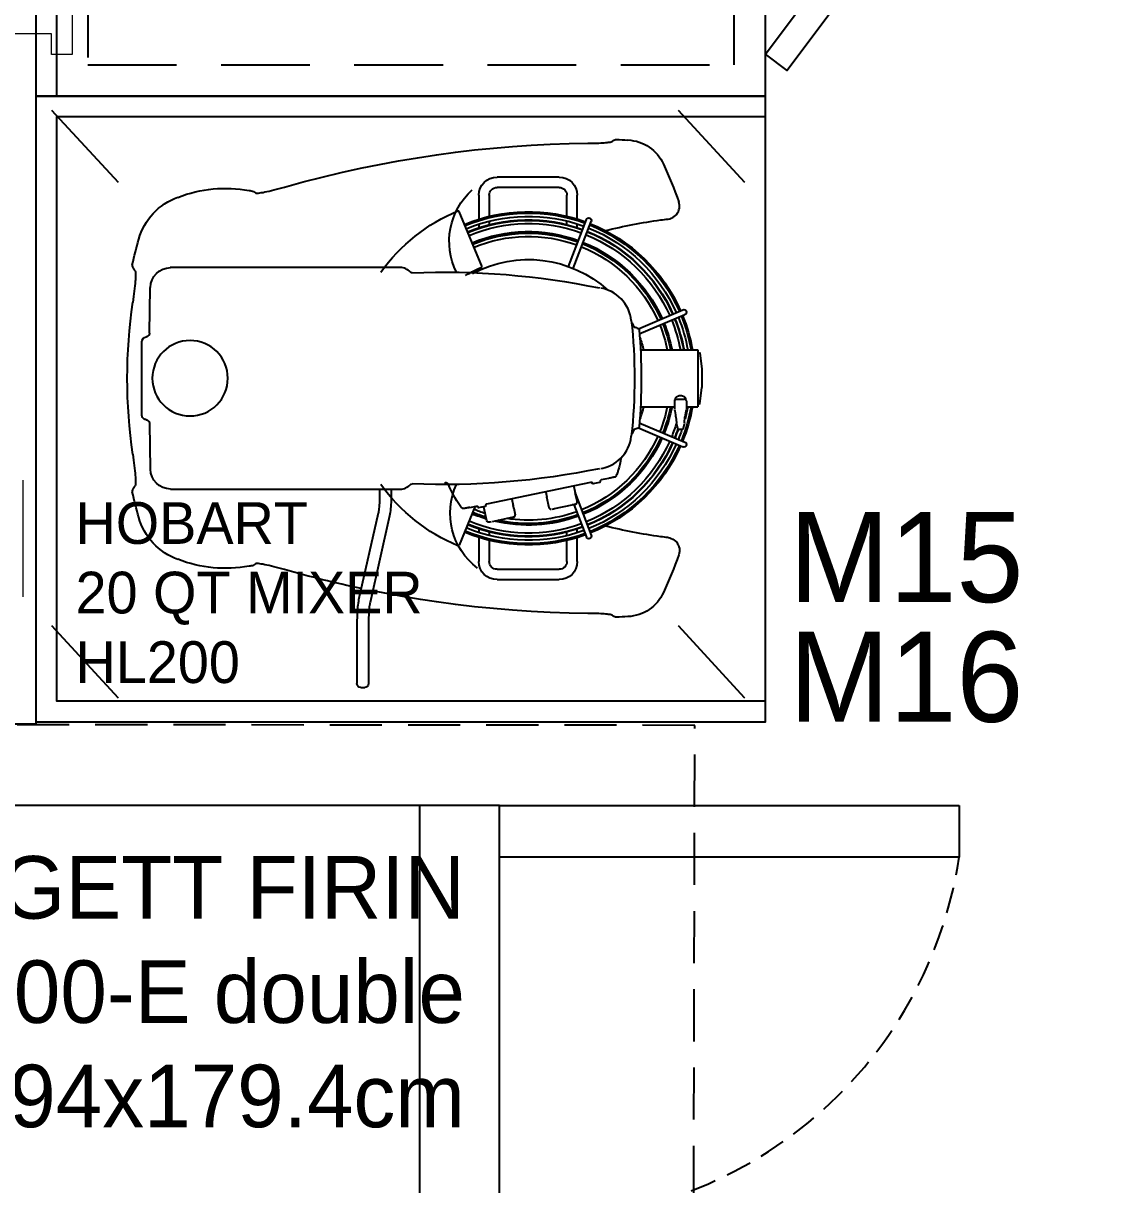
# Model space of a CAD drawing. Header units: millimetres. Extents: x 106699 to 122058, y 158555 to 162844.
# Drawn here: x 113264.4 to 113369.6, y 159923.8 to 160035.2 of the extents above; entities that cross this region are included whole.
import ezdxf
from ezdxf.enums import TextEntityAlignment as Align

# ---------------------------------------------------------------- set-up
doc = ezdxf.new("R2010")
doc.units = ezdxf.units.MM
doc.linetypes.add('300_Z4_FCD_F03$0$GESTRICHELT', pattern=[0.75, 0.5, -0.25])
doc.linetypes.add('DASHED', pattern=[12.77794, 8.518627, -4.259313])
for name, color, linetype, lineweight in [('300_Z4_STR_F03$0$AUDIT_D_220920114151-103', 251, 'Continuous', 5), ('no3_ahsap kesit on', 40, 'Continuous', 20), ('no3_alçıpan kesit', 210, 'Continuous', 20), ('no3_kutu profil gorunus', 8, 'Continuous', 0)]:
    doc.layers.add(name, color=color, linetype=linetype, lineweight=lineweight)
doc.layers.add('area', color=200, linetype='Continuous', plot=False)
doc.layers.add('S2000-002 Çizgi', color=7, linetype='Continuous')
doc.styles.get("Standard").update_dxf_attribs({"font": 'arial.ttf'})
doc.styles.add('TAKSİM', font='GOTHIC.TTF', dxfattribs={"height": 20})

# ---------------------------------------------------------------- blocks, each defined once
blk = doc.blocks.new('COLUMN')
at = {"layer": '300_Z4_STR_F03$0$AUDIT_D_220920114151-103', "true_color": 0x303030}
h = blk.add_hatch(color=250, dxfattribs=at)
h.dxf.hatch_style = 1
h.paths.add_polyline_path([(104767.62, 177818.4), (104852.62, 177818.4), (104852.62, 177903.41), (104767.62, 177903.41)])
h.paths.add_polyline_path([(104052.62, 177903.41), (104052.62, 177818.41), (103967.62, 177818.41), (103967.62, 177903.41)])
edge = h.paths.add_edge_path()
edge.add_line((104052.62, 177498.41), (104052.62, 177438.41))
h.paths.add_polyline_path([(103967.62, 177498.41), (104052.62, 177498.41), (104052.62, 177438.41), (103967.62, 177438.41)])
h.paths.add_polyline_path([(104852.62, 177438.41), (104767.62, 177438.41), (104767.62, 177498.41), (104852.62, 177498.41)])
h.paths.add_polyline_path([(104852.62, 177018.41), (104767.62, 177018.41), (104767.62, 177103.41), (104852.62, 177103.41)])
h.paths.add_polyline_path([(103967.62, 176233.41), (103967.62, 176318.41), (104052.62, 176318.41), (104052.62, 176233.41)])
h.paths.add_polyline_path([(103967.62, 177103.41), (104052.62, 177103.41), (104052.62, 177018.41), (103967.62, 177018.41)])
blk = doc.blocks.new('A$Cde2bec6b')
at = {"color": 4}
blk.add_line((138.51, 51.75), (235.71, 51.75), dxfattribs=at)
blk.add_lwpolyline([(138.51, 138.11), (138.51, 44.1), (235.71, 44.1), (235.71, 138.11)], close=True, dxfattribs=at)
at = {"layer": 'S2000-002 Çizgi', "color": 8, "linetype": '300_Z4_FCD_F03$0$GESTRICHELT', "ltscale": 10, "true_color": 0x7a7a7a}
blk.add_lwpolyline([(130.59, 25.58), (243.39, 25.37), (243.51, 158.58), (130.72, 158.79)], close=True, dxfattribs=at)
at = {"layer": 'S2000-002 Çizgi', "color": 8, "true_color": 0x7a7a7a}
for points in [[(235.71, 0), (230.74, 0), (230.74, 44.1)], [(235.71, 44.1), (235.71, 0)]]:
    blk.add_lwpolyline(points, dxfattribs=at)
at = {"layer": 'S2000-002 Çizgi', "color": 8, "linetype": '300_Z4_FCD_F03$0$GESTRICHELT', "ltscale": 5, "true_color": 0x7a7a7a}
blk.add_arc((236.93, 40.43), 40.9, 174.8467, 261.2997, dxfattribs=at)
at = {"color": 4, "insert": (230.86, 47.41), "char_height": 6, "width": 88.0667, "attachment_point": 3, "rotation": 270}
blk.add_mtext('{\\fManrope Light|b0|i0|c0|p2;BLODGETT\\fManrope Light|b0|i0|c162|p2; FIRIN\\fManrope Light|b0|i0|c0|p2;\\Pzephaire-200-E double\\P97.2x94x179.4cm}', dxfattribs=at)
blk = doc.blocks.new('hobart')
at = {"layer": 'S2000-002 Çizgi', "color": 8, "true_color": 0x7a7a7a}
for p, q in [((1043.17, 1208.8, 0.06), (1037.45, 1208.8, 0.06)), ((1037.45, 1207.63, 0.06), (1037.45, 1208.8, 0.06)), ((1037.72, 1208.84, 0.06), (1037.72, 1208.97, 0.06)), ((1037.75, 1209, 0.06), (1039.39, 1209.2, 0.06)), ((1041.23, 1209.2, 0.06), (1039.39, 1209.2, 0.06)), ((1042.87, 1209, 0.06), (1041.23, 1209.2, 0.06)), ((1042.9, 1208.84, 0.06), (1042.9, 1208.97, 0.06)), ((1043.17, 1203, 0.06), (1043.17, 1208.8, 0.06)), ((1035.83, 1202.88, 0.06), (1033.88, 1207.48, 0.06)), ((1035.82, 1207.45, 0.06), (1036.43, 1207.49, 0.06)), ((1038.03, 1207.63, 0.06), (1037.22, 1207.63, 0.06)), ((1044.79, 1202.88, 0.06), (1046.74, 1207.48, 0.06)), ((1035.3, 1202.81, 0.06), (1033.4, 1207.28, 0.06)), ((1035.13, 1207.15, 0.06), (1035.13, 1206.92, 0.06)), ((1035.28, 1207.34, 0.06), (1035.73, 1207.44, 0.06)), ((1035.73, 1206.63, 0.06), (1035.28, 1206.73, 0.06)), ((1036.43, 1206.58, 0.06), (1035.82, 1206.62, 0.06)), ((1038.03, 1206.44, 0.06), (1037.22, 1206.44, 0.06)), ((1037.45, 1203, 0.06), (1037.45, 1206.44, 0.06)), ((1038.21, 1207.44, 0.06), (1038.22, 1207.4, 0.06)), ((1038.21, 1207.44, 0.06), (1038.21, 1207.43, 0.06)), ((1038.21, 1206.63, 0.06), (1038.22, 1206.67, 0.06)), ((1038.22, 1207.4, 0.06), (1038.22, 1207.39, 0.06)), ((1038.22, 1206.68, 0.06), (1038.22, 1207.39, 0.06)), ((1038.22, 1206.68, 0.06), (1038.22, 1206.67, 0.06)), ((1045.32, 1202.81, 0.06), (1047.22, 1207.28, 0.06)), ((1031.33, 1200.83, 0.06), (1031.03, 1200.74, 0.06)), ((1031.63, 1200.91, 0.06), (1031.33, 1200.83, 0.06)), ((1031.94, 1200.97, 0.06), (1031.63, 1200.91, 0.06)), ((1032.21, 1201.02, 0.06), (1031.94, 1200.97, 0.06)), ((1030.22, 1199.84, 0.06), (1030.21, 1199.8, 0.06)), ((1030.23, 1199.88, 0.06), (1030.22, 1199.84, 0.06)), ((1030.24, 1199.92, 0.06), (1030.23, 1199.88, 0.06)), ((1030.26, 1200.01, 0.06), (1030.25, 1199.98, 0.06)), ((1030.27, 1200.07, 0.06), (1030.26, 1200.04, 0.06)), ((1030.26, 1200.04, 0.06), (1030.26, 1200.01, 0.06)), ((1030.28, 1200.1, 0.06), (1030.27, 1200.07, 0.06)), ((1030.29, 1200.14, 0.06), (1030.28, 1200.12, 0.06)), ((1030.28, 1200.12, 0.06), (1030.28, 1200.1, 0.06)), ((1030.3, 1200.22, 0.06), (1030.29, 1200.19, 0.06)), ((1030.29, 1200.19, 0.06), (1030.29, 1200.17, 0.06)), ((1030.29, 1200.17, 0.06), (1030.29, 1200.14, 0.06)), ((1030.31, 1200.24, 0.06), (1030.3, 1200.22, 0.06)), ((1030.32, 1200.29, 0.06), (1030.31, 1200.24, 0.06)), ((1030.33, 1200.35, 0.06), (1030.32, 1200.29, 0.06)), ((1030.33, 1200.37, 0.06), (1030.33, 1200.35, 0.06)), ((1030.33, 1200.37, 0.06), (1030.33, 1200.37, 0.06)), ((1029.67, 1198.14, 0.06), (1029.69, 1198.21, 0.06)), ((1029.67, 1198.14, 0.06), (1029.74, 1198.12, 0.06)), ((1029.69, 1198.22, 0.06), (1029.76, 1198.54, 0.06)), ((1029.76, 1198.56, 0.06), (1029.83, 1198.88, 0.06)), ((1029.76, 1198.54, 0.06), (1029.76, 1198.56, 0.06)), ((1029.83, 1198.89, 0.06), (1029.85, 1198.96, 0.06)), ((1029.83, 1198.88, 0.06), (1029.83, 1198.89, 0.06)), ((1029.85, 1198.96, 0.06), (1029.91, 1198.95, 0.06)), ((1027.58, 1196.27, 0.06), (1024.28, 1197.54, 0.06)), ((1028.73, 1196.39, 0.06), (1024.47, 1198.03, 0.06)), ((1027.64, 1187.49, 0.06), (1029.83, 1197.98, 0.06)), ((1051.41, 1196.21, 0.06), (1056.15, 1198.03, 0.06)), ((1051.59, 1195.72, 0.06), (1056.34, 1197.54, 0.06)), ((1021.82, 1196.62, 0.06), (1024.23, 1196.62, 0.06)), ((1024.77, 1196.62, 0.06), (1025.13, 1196.62, 0.06)), ((1027.17, 1194.31, 0.06), (1027.55, 1196.11, 0.06)), ((1028.5, 1196.45, 0.06), (1027.84, 1196.59, 0.06)), ((1029.4, 1196.26, 0.06), (1028.77, 1196.39, 0.06)), ((1055.49, 1196.62, 0.06), (1055.85, 1196.62, 0.06)), ((1056.39, 1196.62, 0.06), (1058.79, 1196.62, 0.06)), ((1019.99, 1188.51, 0.06), (1019.99, 1194.79, 0.06)), ((1021.04, 1188.51, 0.06), (1021.04, 1194.79, 0.06)), ((1021.82, 1195.57, 0.06), (1023.96, 1195.57, 0.06)), ((1024.45, 1195.57, 0.06), (1024.83, 1195.57, 0.06)), ((1055.79, 1195.57, 0.06), (1056.17, 1195.57, 0.06)), ((1056.66, 1195.57, 0.06), (1058.79, 1195.57, 0.06)), ((1059.58, 1194.79, 0.06), (1059.58, 1188.51, 0.06)), ((1060.62, 1194.79, 0.06), (1060.62, 1188.51, 0.06)), ((1027.12, 1194.07, 0.06), (1027.15, 1194.2, 0.06)), ((1027.15, 1194.2, 0.06), (1027.17, 1194.31, 0.06)), ((1027.25, 1193.77, 0.06), (1028.3, 1193.55, 0.06)), ((1028.81, 1193.44, 0.06), (1028.3, 1193.54, 0.06)), ((1027.19, 1190.2, 0.06), (1026.54, 1190.34, 0.06)), ((1028.1, 1190.01, 0.06), (1027.46, 1190.15, 0.06)), ((1025.87, 1188.06, 0.06), (1026.25, 1189.86, 0.06)), ((1024, 1187.73, 0.06), (1021.82, 1187.73, 0.06)), ((1024.83, 1187.73, 0.06), (1024.48, 1187.73, 0.06)), ((1025.81, 1187.82, 0.06), (1025.78, 1187.7, 0.06)), ((1025.81, 1187.82, 0.06), (1025.82, 1187.82, 0.06)), ((1025.82, 1187.82, 0.06), (1025.85, 1187.95, 0.06)), ((1056.14, 1187.73, 0.06), (1055.79, 1187.73, 0.06)), ((1058.79, 1187.73, 0.06), (1056.66, 1187.73, 0.06)), ((1024.26, 1186.68, 0.06), (1021.82, 1186.68, 0.06)), ((1025.13, 1186.68, 0.06), (1024.74, 1186.68, 0.06)), ((1025.93, 1187.47, 0.06), (1027.3, 1187.19, 0.06)), ((1027.26, 1186.59, 0.06), (1027.28, 1186.65, 0.06)), ((1027.26, 1186.59, 0.06), (1027.33, 1186.57, 0.06)), ((1027.28, 1186.66, 0.06), (1027.34, 1186.98, 0.06)), ((1027.28, 1185.76, 0.06), (1027.42, 1186.42, 0.06)), ((1027.34, 1186.98, 0.06), (1027.35, 1187.01, 0.06)), ((1027.35, 1187.01, 0.06), (1027.42, 1187.33, 0.06)), ((1027.42, 1187.34, 0.06), (1027.43, 1187.41, 0.06)), ((1027.43, 1187.41, 0.06), (1027.5, 1187.39, 0.06)), ((1051.55, 1187.01, 0.06), (1057.16, 1184.69, 0.06)), ((1055.88, 1186.68, 0.06), (1055.49, 1186.68, 0.06)), ((1058.79, 1186.68, 0.06), (1056.36, 1186.68, 0.06)), ((1027.4, 1186.32, 0.06), (1023.46, 1184.69, 0.06)), ((1027.17, 1185.2, 0.06), (1027.16, 1185.19, 0.06)), ((1027.18, 1185.28, 0.06), (1027.17, 1185.22, 0.06)), ((1027.17, 1185.22, 0.06), (1027.17, 1185.2, 0.06)), ((1027.19, 1185.3, 0.06), (1027.18, 1185.28, 0.06)), ((1027.2, 1185.34, 0.06), (1027.19, 1185.33, 0.06)), ((1027.19, 1185.33, 0.06), (1027.19, 1185.31, 0.06)), ((1027.19, 1185.31, 0.06), (1027.19, 1185.3, 0.06)), ((1027.2, 1185.38, 0.06), (1027.2, 1185.37, 0.06)), ((1027.2, 1185.37, 0.06), (1027.2, 1185.35, 0.06)), ((1027.2, 1185.35, 0.06), (1027.2, 1185.34, 0.06)), ((1027.21, 1185.42, 0.06), (1027.21, 1185.4, 0.06)), ((1027.22, 1185.47, 0.06), (1027.22, 1185.45, 0.06)), ((1027.16, 1185.19, 0.06), (1027.16, 1185.18, 0.06)), ((1027.16, 1185.18, 0.06), (1027.16, 1185.18, 0.06)), ((1027.16, 1185.18, 0.06), (1027.16, 1185.18, 0.06)), ((1029.73, 1183.47, 0.06), (1029.73, 1183.46, 0.06)), ((1029.14, 1155.54, 0.06), (1029.14, 1178.77, 0.06)), ((1051.48, 1178.77, 0.06), (1051.48, 1155.51, 0.06)), ((1026.43, 1177.66, 0.06), (1017.69, 1175.69, 0.06)), ((1026.69, 1176.52, 0.06), (1017.95, 1174.54, 0.06)), ((1009.11, 1174.76, 0.06), (1009.11, 1175.15, 0.06)), ((1015.39, 1175.54, 0.06), (1009.5, 1175.54, 0.06)), ((1015.39, 1174.37, 0.06), (1009.5, 1174.37, 0.06)), ((1035.74, 1153.44, 0.06), (1031.13, 1153.5, 0.06)), ((1044.88, 1153.44, 0.06), (1049.48, 1153.5, 0.06))]:
    blk.add_line(p, q, dxfattribs=at)
at = {"layer": 'S2000-002 Çizgi', "color": 8, "true_color": 0x7a7a7a, "elevation": 0.06}
for points in [[(1037.18, 1207.63), (1037.03, 1207.59), (1036.84, 1207.54), (1036.64, 1207.51), (1036.43, 1207.49)], [(1038.05, 1207.63), (1038.04, 1207.63), (1038.03, 1207.63)], [(1038.05, 1207.63), (1038.06, 1207.62), (1038.07, 1207.62), (1038.08, 1207.62), (1038.09, 1207.61), (1038.11, 1207.61), (1038.12, 1207.6), (1038.13, 1207.59), (1038.14, 1207.59), (1038.15, 1207.58), (1038.16, 1207.57), (1038.17, 1207.56), (1038.17, 1207.55), (1038.18, 1207.54), (1038.19, 1207.53), (1038.19, 1207.52), (1038.2, 1207.5), (1038.2, 1207.49), (1038.21, 1207.48), (1038.21, 1207.47), (1038.21, 1207.45), (1038.21, 1207.45), (1038.21, 1207.44)], [(1038.51, 1207.34), (1038.5, 1207.35), (1038.49, 1207.36), (1038.48, 1207.39), (1038.46, 1207.41), (1038.45, 1207.43), (1038.43, 1207.45), (1038.41, 1207.47), (1038.39, 1207.48), (1038.37, 1207.5), (1038.35, 1207.51), (1038.33, 1207.52), (1038.31, 1207.53), (1038.28, 1207.54), (1038.26, 1207.54), (1038.24, 1207.55), (1038.22, 1207.55)], [(1024.24, 1205.79), (1024.2, 1205.95), (1024.15, 1206.11), (1024.08, 1206.26), (1023.99, 1206.41), (1023.88, 1206.53), (1023.76, 1206.65), (1023.62, 1206.75), (1023.47, 1206.82), (1023.32, 1206.88), (1023.15, 1206.92), (1022.99, 1206.94), (1022.82, 1206.93), (1022.65, 1206.91), (1022.49, 1206.86)], [(1035.73, 1206.63), (1035.74, 1206.63), (1035.75, 1206.63), (1035.76, 1206.62)], [(1035.82, 1207.45), (1035.81, 1207.45), (1035.8, 1207.45), (1035.79, 1207.45), (1035.77, 1207.45), (1035.76, 1207.45)], [(1036.43, 1206.58), (1036.64, 1206.56), (1036.84, 1206.53), (1037.03, 1206.49), (1037.18, 1206.44)], [(1038.05, 1206.45), (1038.04, 1206.44), (1038.03, 1206.44)], [(1038.05, 1206.45), (1038.06, 1206.45), (1038.07, 1206.45), (1038.08, 1206.45), (1038.09, 1206.46), (1038.11, 1206.47), (1038.12, 1206.47), (1038.13, 1206.48), (1038.14, 1206.49), (1038.15, 1206.49), (1038.16, 1206.5), (1038.17, 1206.51), (1038.17, 1206.52), (1038.18, 1206.53), (1038.19, 1206.54), (1038.19, 1206.56), (1038.2, 1206.57), (1038.2, 1206.58), (1038.21, 1206.59), (1038.21, 1206.6), (1038.21, 1206.62), (1038.21, 1206.62), (1038.21, 1206.63)], [(1038.22, 1206.53), (1038.24, 1206.53), (1038.26, 1206.53), (1038.28, 1206.53), (1038.31, 1206.54), (1038.33, 1206.55), (1038.35, 1206.56), (1038.37, 1206.57), (1038.39, 1206.59), (1038.41, 1206.6), (1038.43, 1206.62), (1038.45, 1206.64), (1038.46, 1206.66), (1038.48, 1206.69), (1038.49, 1206.71), (1038.5, 1206.72), (1038.51, 1206.73)], [(1038.51, 1206.73), (1038.51, 1206.75), (1038.52, 1206.76), (1038.53, 1206.79), (1038.54, 1206.82), (1038.55, 1206.85), (1038.56, 1206.88), (1038.57, 1206.91), (1038.57, 1206.94), (1038.57, 1206.97), (1038.58, 1207), (1038.58, 1207.04), (1038.58, 1207.07), (1038.57, 1207.1), (1038.57, 1207.13), (1038.57, 1207.16), (1038.56, 1207.19), (1038.55, 1207.22), (1038.54, 1207.25), (1038.53, 1207.28), (1038.52, 1207.31), (1038.51, 1207.33), (1038.51, 1207.34)], [(1056.38, 1205.79), (1056.42, 1205.95), (1056.47, 1206.11), (1056.54, 1206.26), (1056.63, 1206.41), (1056.74, 1206.53), (1056.86, 1206.65), (1057, 1206.75), (1057.15, 1206.82), (1057.3, 1206.88), (1057.47, 1206.92), (1057.63, 1206.94), (1057.8, 1206.93), (1057.97, 1206.91), (1058.13, 1206.86)], [(1031.21, 1198.98), (1031.25, 1199.21), (1031.31, 1199.43), (1031.41, 1199.73), (1031.54, 1200.02), (1031.69, 1200.29), (1031.86, 1200.55), (1032.05, 1200.79), (1032.25, 1201.01), (1032.48, 1201.22), (1032.72, 1201.4), (1032.98, 1201.57), (1033.26, 1201.72), (1033.55, 1201.84), (1033.84, 1201.94), (1034.15, 1202.02), (1034.47, 1202.07)], [(1046.15, 1202.07), (1046.45, 1202.02), (1046.73, 1201.96), (1047.03, 1201.86), (1047.32, 1201.74), (1047.6, 1201.6), (1047.86, 1201.43), (1048.1, 1201.25), (1048.33, 1201.04), (1048.54, 1200.82), (1048.73, 1200.58), (1048.91, 1200.33), (1049.06, 1200.06), (1049.19, 1199.77), (1049.3, 1199.47), (1049.36, 1199.23), (1049.41, 1198.98)], [(1016.2, 1200.53), (1016.22, 1200.46), (1016.25, 1200.39), (1016.28, 1200.32), (1016.32, 1200.24), (1016.36, 1200.17), (1016.41, 1200.1)], [(1030.49, 1200.56), (1030.48, 1200.55), (1030.47, 1200.55), (1030.46, 1200.55), (1030.46, 1200.54), (1030.45, 1200.54), (1030.44, 1200.53), (1030.44, 1200.53), (1030.43, 1200.52), (1030.42, 1200.52), (1030.42, 1200.51), (1030.41, 1200.51), (1030.41, 1200.5), (1030.4, 1200.5), (1030.4, 1200.49), (1030.39, 1200.49), (1030.39, 1200.48), (1030.38, 1200.48), (1030.38, 1200.47), (1030.37, 1200.47), (1030.37, 1200.46), (1030.37, 1200.45), (1030.36, 1200.45), (1030.36, 1200.44), (1030.36, 1200.44), (1030.35, 1200.43), (1030.35, 1200.43), (1030.35, 1200.42), (1030.35, 1200.42), (1030.35, 1200.41), (1030.34, 1200.41), (1030.34, 1200.4), (1030.34, 1200.4), (1030.34, 1200.39), (1030.34, 1200.39), (1030.34, 1200.39), (1030.34, 1200.38), (1030.34, 1200.38), (1030.34, 1200.38), (1030.34, 1200.38), (1030.34, 1200.38)], [(1064.2, 1200.1), (1064.26, 1200.17), (1064.3, 1200.24), (1064.34, 1200.32), (1064.37, 1200.39), (1064.4, 1200.46), (1064.42, 1200.53)], [(1016.41, 1200.1), (1016.43, 1200.06), (1016.45, 1200.02), (1016.46, 1199.94), (1016.48, 1199.86), (1016.49, 1199.75), (1016.5, 1199.63), (1016.52, 1199.49), (1016.53, 1199.34), (1016.54, 1199.17), (1016.55, 1198.99), (1016.56, 1198.79), (1016.57, 1198.59), (1016.57, 1198.37), (1016.58, 1198.15), (1016.58, 1197.91), (1016.58, 1197.68)], [(1030.21, 1199.8), (1030.21, 1199.77), (1030.06, 1199.04)], [(1030.25, 1199.98), (1030.25, 1199.96), (1030.24, 1199.92)], [(1064.03, 1197.68), (1064.04, 1197.91), (1064.04, 1198.15), (1064.05, 1198.37), (1064.05, 1198.59), (1064.06, 1198.79), (1064.07, 1198.99), (1064.08, 1199.17), (1064.09, 1199.34), (1064.1, 1199.49), (1064.11, 1199.63), (1064.13, 1199.75), (1064.14, 1199.86), (1064.16, 1199.94), (1064.17, 1200.02), (1064.18, 1200.06), (1064.2, 1200.1)], [(1029.83, 1197.98), (1029.83, 1197.98), (1029.83, 1197.98), (1029.83, 1197.98), (1029.83, 1197.98), (1029.83, 1197.98), (1029.83, 1197.98), (1029.83, 1197.98), (1029.83, 1197.98), (1029.83, 1197.98), (1029.83, 1197.98), (1029.83, 1197.98), (1029.83, 1197.99), (1029.83, 1197.99), (1029.83, 1197.99), (1029.83, 1197.99), (1029.83, 1197.99), (1029.83, 1197.99), (1029.84, 1197.99), (1029.84, 1197.99), (1029.84, 1197.99), (1029.84, 1197.99), (1029.84, 1197.99), (1029.84, 1198), (1029.84, 1198), (1029.84, 1198), (1029.84, 1198), (1029.84, 1198), (1029.84, 1198.01), (1029.84, 1198.01), (1029.84, 1198.01), (1029.84, 1198.01), (1029.83, 1198.02), (1029.83, 1198.02), (1029.83, 1198.02), (1029.83, 1198.02), (1029.83, 1198.03), (1029.83, 1198.03), (1029.83, 1198.04), (1029.83, 1198.04), (1029.83, 1198.04), (1029.83, 1198.05), (1029.82, 1198.05), (1029.82, 1198.06), (1029.82, 1198.06), (1029.82, 1198.07), (1029.81, 1198.07), (1029.81, 1198.08), (1029.81, 1198.08), (1029.8, 1198.09), (1029.8, 1198.09), (1029.8, 1198.09), (1029.79, 1198.1), (1029.79, 1198.1), (1029.78, 1198.11), (1029.78, 1198.11), (1029.77, 1198.11), (1029.76, 1198.11), (1029.76, 1198.12), (1029.75, 1198.12), (1029.75, 1198.12), (1029.74, 1198.12), (1029.74, 1198.12)], [(1029.91, 1198.95), (1029.92, 1198.95), (1029.92, 1198.95), (1029.93, 1198.95), (1029.93, 1198.95), (1029.94, 1198.95), (1029.95, 1198.95), (1029.95, 1198.95), (1029.96, 1198.95), (1029.97, 1198.95), (1029.98, 1198.95), (1029.98, 1198.96), (1029.99, 1198.96), (1030, 1198.96), (1030, 1198.97), (1030.01, 1198.97), (1030.01, 1198.97), (1030.02, 1198.98), (1030.02, 1198.98), (1030.03, 1198.99), (1030.03, 1198.99), (1030.03, 1198.99), (1030.03, 1199), (1030.04, 1199), (1030.04, 1199), (1030.04, 1199.01), (1030.04, 1199.01), (1030.04, 1199.01), (1030.05, 1199.02), (1030.05, 1199.02), (1030.05, 1199.02), (1030.05, 1199.02), (1030.05, 1199.03), (1030.05, 1199.03), (1030.05, 1199.03), (1030.05, 1199.03), (1030.05, 1199.03), (1030.05, 1199.03), (1030.05, 1199.04), (1030.05, 1199.04), (1030.05, 1199.04)], [(1016.58, 1197.68), (1016.62, 1195.78), (1016.68, 1193.88), (1016.78, 1191.97), (1016.91, 1190.08), (1017.07, 1188.15), (1017.26, 1186.23), (1017.49, 1184.32), (1017.75, 1182.41), (1017.99, 1180.79), (1018.26, 1179.17), (1018.55, 1177.56), (1018.86, 1175.95)], [(1059.61, 1167.04), (1060.13, 1168.95), (1060.62, 1170.86), (1061.08, 1172.78), (1061.51, 1174.72), (1061.89, 1176.63), (1062.25, 1178.55), (1062.58, 1180.47), (1062.87, 1182.41), (1063.13, 1184.32), (1063.36, 1186.23), (1063.55, 1188.15), (1063.71, 1190.08), (1063.84, 1191.97), (1063.94, 1193.88), (1064, 1195.78), (1064.03, 1197.68)], [(1027.55, 1196.11), (1027.56, 1196.14), (1027.56, 1196.17), (1027.57, 1196.2), (1027.57, 1196.22), (1027.58, 1196.24), (1027.58, 1196.26), (1027.59, 1196.28), (1027.59, 1196.3), (1027.59, 1196.31), (1027.6, 1196.33), (1027.6, 1196.34), (1027.6, 1196.35), (1027.6, 1196.36), (1027.6, 1196.37), (1027.61, 1196.38), (1027.61, 1196.38), (1027.61, 1196.39), (1027.61, 1196.4), (1027.61, 1196.4), (1027.61, 1196.41), (1027.61, 1196.41), (1027.61, 1196.41), (1027.62, 1196.42), (1027.62, 1196.42), (1027.62, 1196.42), (1027.62, 1196.43), (1027.62, 1196.43), (1027.62, 1196.43), (1027.62, 1196.43), (1027.62, 1196.44), (1027.62, 1196.44), (1027.62, 1196.44), (1027.62, 1196.44), (1027.62, 1196.44), (1027.62, 1196.44), (1027.62, 1196.44), (1027.62, 1196.44), (1027.62, 1196.44), (1027.62, 1196.45), (1027.62, 1196.45), (1027.62, 1196.45), (1027.62, 1196.45), (1027.62, 1196.45), (1027.62, 1196.45), (1027.62, 1196.46), (1027.63, 1196.46), (1027.63, 1196.46), (1027.63, 1196.47), (1027.63, 1196.47), (1027.63, 1196.47), (1027.63, 1196.47), (1027.63, 1196.48), (1027.63, 1196.48), (1027.64, 1196.49), (1027.64, 1196.49), (1027.64, 1196.5), (1027.64, 1196.5), (1027.65, 1196.51), (1027.65, 1196.51), (1027.65, 1196.52), (1027.66, 1196.52), (1027.66, 1196.52), (1027.66, 1196.53), (1027.67, 1196.53), (1027.67, 1196.54), (1027.68, 1196.54), (1027.68, 1196.55), (1027.69, 1196.55), (1027.7, 1196.56), (1027.71, 1196.57), (1027.72, 1196.57), (1027.73, 1196.58), (1027.74, 1196.58), (1027.75, 1196.58), (1027.77, 1196.59), (1027.78, 1196.59), (1027.79, 1196.59), (1027.81, 1196.59), (1027.83, 1196.59), (1027.84, 1196.59)], [(1028.63, 1196.41), (1028.61, 1196.41), (1028.6, 1196.41), (1028.59, 1196.42), (1028.57, 1196.42), (1028.56, 1196.42), (1028.55, 1196.43), (1028.54, 1196.43), (1028.53, 1196.44), (1028.52, 1196.44), (1028.52, 1196.44), (1028.51, 1196.44), (1028.51, 1196.45), (1028.5, 1196.45), (1028.5, 1196.45)], [(1028.73, 1196.39), (1028.74, 1196.39), (1028.75, 1196.39), (1028.75, 1196.39), (1028.76, 1196.39), (1028.76, 1196.39), (1028.76, 1196.39), (1028.76, 1196.39), (1028.76, 1196.39), (1028.76, 1196.39), (1028.76, 1196.39), (1028.75, 1196.39), (1028.75, 1196.39), (1028.74, 1196.39), (1028.73, 1196.39), (1028.72, 1196.39), (1028.71, 1196.39), (1028.7, 1196.4), (1028.68, 1196.4), (1028.67, 1196.4), (1028.66, 1196.4), (1028.64, 1196.4), (1028.63, 1196.41)], [(1027.25, 1193.77), (1027.24, 1193.77), (1027.22, 1193.78), (1027.2, 1193.79), (1027.19, 1193.8), (1027.17, 1193.81), (1027.16, 1193.82), (1027.15, 1193.83), (1027.14, 1193.85), (1027.13, 1193.87), (1027.12, 1193.88), (1027.11, 1193.9), (1027.11, 1193.92), (1027.11, 1193.94), (1027.11, 1193.96), (1027.11, 1193.97), (1027.11, 1193.99)], [(1026.25, 1189.86), (1026.25, 1189.89), (1026.26, 1189.92), (1026.26, 1189.95), (1026.27, 1189.97), (1026.27, 1189.99), (1026.28, 1190.01), (1026.28, 1190.03), (1026.29, 1190.05), (1026.29, 1190.06), (1026.29, 1190.08), (1026.29, 1190.09), (1026.3, 1190.1), (1026.3, 1190.11), (1026.3, 1190.12), (1026.3, 1190.13), (1026.3, 1190.13), (1026.3, 1190.14), (1026.31, 1190.15), (1026.31, 1190.15), (1026.31, 1190.16), (1026.31, 1190.16), (1026.31, 1190.17), (1026.31, 1190.17), (1026.31, 1190.17), (1026.31, 1190.17), (1026.31, 1190.18), (1026.31, 1190.18), (1026.31, 1190.18), (1026.31, 1190.18), (1026.31, 1190.19), (1026.31, 1190.19), (1026.32, 1190.19), (1026.32, 1190.19), (1026.32, 1190.19), (1026.32, 1190.19), (1026.32, 1190.19), (1026.32, 1190.19), (1026.32, 1190.2), (1026.32, 1190.2), (1026.32, 1190.2), (1026.32, 1190.2), (1026.32, 1190.2), (1026.32, 1190.2), (1026.32, 1190.21), (1026.32, 1190.21), (1026.32, 1190.21), (1026.32, 1190.21), (1026.32, 1190.22), (1026.32, 1190.22), (1026.32, 1190.22), (1026.33, 1190.22), (1026.33, 1190.23), (1026.33, 1190.23), (1026.33, 1190.24), (1026.33, 1190.24), (1026.34, 1190.25), (1026.34, 1190.25), (1026.34, 1190.26), (1026.35, 1190.26), (1026.35, 1190.27), (1026.35, 1190.27), (1026.36, 1190.27), (1026.36, 1190.28), (1026.36, 1190.28), (1026.37, 1190.29), (1026.37, 1190.29), (1026.38, 1190.3), (1026.39, 1190.31), (1026.4, 1190.31), (1026.41, 1190.32), (1026.42, 1190.32), (1026.43, 1190.33), (1026.44, 1190.33), (1026.45, 1190.33), (1026.46, 1190.34), (1026.47, 1190.34), (1026.49, 1190.34), (1026.5, 1190.34), (1026.52, 1190.34), (1026.54, 1190.34)], [(1027.32, 1190.16), (1027.31, 1190.16), (1027.3, 1190.16), (1027.28, 1190.17), (1027.27, 1190.17), (1027.26, 1190.17), (1027.25, 1190.18), (1027.24, 1190.18), (1027.23, 1190.19), (1027.22, 1190.19), (1027.21, 1190.19), (1027.21, 1190.2), (1027.2, 1190.2), (1027.2, 1190.2), (1027.2, 1190.2)], [(1027.42, 1190.14), (1027.43, 1190.14), (1027.44, 1190.14), (1027.45, 1190.15), (1027.45, 1190.15), (1027.46, 1190.15), (1027.46, 1190.15), (1027.46, 1190.15), (1027.46, 1190.15), (1027.46, 1190.15), (1027.45, 1190.15), (1027.45, 1190.15), (1027.44, 1190.14), (1027.43, 1190.14), (1027.42, 1190.14), (1027.41, 1190.15), (1027.4, 1190.15), (1027.39, 1190.15), (1027.38, 1190.15), (1027.36, 1190.15), (1027.35, 1190.15), (1027.34, 1190.15), (1027.32, 1190.16)], [(1027.42, 1186.43), (1027.42, 1186.43), (1027.42, 1186.43), (1027.42, 1186.43), (1027.42, 1186.43), (1027.42, 1186.43), (1027.42, 1186.43), (1027.42, 1186.43), (1027.42, 1186.43), (1027.42, 1186.43), (1027.42, 1186.43), (1027.42, 1186.43), (1027.42, 1186.43), (1027.42, 1186.43), (1027.42, 1186.43), (1027.42, 1186.43), (1027.42, 1186.43), (1027.42, 1186.43), (1027.42, 1186.44), (1027.42, 1186.44), (1027.42, 1186.44), (1027.42, 1186.44), (1027.42, 1186.44), (1027.42, 1186.44), (1027.42, 1186.44), (1027.42, 1186.45), (1027.42, 1186.45), (1027.42, 1186.45), (1027.42, 1186.45), (1027.42, 1186.45), (1027.42, 1186.46), (1027.42, 1186.46), (1027.42, 1186.46), (1027.42, 1186.46), (1027.42, 1186.47), (1027.42, 1186.47), (1027.42, 1186.47), (1027.42, 1186.48), (1027.42, 1186.48), (1027.42, 1186.49), (1027.42, 1186.49), (1027.41, 1186.49), (1027.41, 1186.5), (1027.41, 1186.5), (1027.41, 1186.51), (1027.41, 1186.51), (1027.4, 1186.52), (1027.4, 1186.52), (1027.4, 1186.53), (1027.39, 1186.53), (1027.39, 1186.54), (1027.38, 1186.54), (1027.38, 1186.54), (1027.37, 1186.55), (1027.37, 1186.55), (1027.36, 1186.55), (1027.36, 1186.56), (1027.35, 1186.56), (1027.35, 1186.56), (1027.34, 1186.57), (1027.33, 1186.57), (1027.33, 1186.57), (1027.33, 1186.57)], [(1027.5, 1187.39), (1027.5, 1187.39), (1027.51, 1187.39), (1027.51, 1187.39), (1027.52, 1187.39), (1027.53, 1187.39), (1027.54, 1187.39), (1027.54, 1187.39), (1027.55, 1187.4), (1027.56, 1187.4), (1027.56, 1187.4), (1027.57, 1187.4), (1027.58, 1187.41), (1027.58, 1187.41), (1027.59, 1187.41), (1027.6, 1187.42), (1027.6, 1187.42), (1027.61, 1187.42), (1027.61, 1187.43), (1027.61, 1187.43), (1027.62, 1187.44), (1027.62, 1187.44), (1027.62, 1187.44), (1027.63, 1187.45), (1027.63, 1187.45), (1027.63, 1187.45), (1027.63, 1187.46), (1027.63, 1187.46), (1027.63, 1187.46), (1027.64, 1187.46), (1027.64, 1187.47), (1027.64, 1187.47), (1027.64, 1187.47), (1027.64, 1187.47), (1027.64, 1187.48), (1027.64, 1187.48), (1027.64, 1187.48), (1027.64, 1187.48), (1027.64, 1187.48), (1027.64, 1187.48), (1027.64, 1187.48)], [(1027.21, 1185.4), (1027.21, 1185.4), (1027.2, 1185.38)], [(1027.22, 1185.45), (1027.22, 1185.44), (1027.21, 1185.42)], [(1027.23, 1185.49), (1027.23, 1185.48), (1027.22, 1185.47)], [(1027.24, 1185.56), (1027.24, 1185.55), (1027.23, 1185.53)], [(1027.23, 1185.53), (1027.23, 1185.51), (1027.23, 1185.49)], [(1027.25, 1185.59), (1027.25, 1185.58), (1027.24, 1185.56)], [(1027.26, 1185.63), (1027.25, 1185.62), (1027.25, 1185.59)], [(1027.27, 1185.71), (1027.27, 1185.69), (1027.26, 1185.67)], [(1027.26, 1185.67), (1027.26, 1185.65), (1027.26, 1185.63)], [(1027.28, 1185.76), (1027.28, 1185.75), (1027.28, 1185.73), (1027.27, 1185.71)], [(1027.16, 1185.18), (1027.16, 1185.18), (1027.16, 1185.18), (1027.16, 1185.17), (1027.16, 1185.17), (1027.16, 1185.17), (1027.16, 1185.16), (1027.16, 1185.16), (1027.16, 1185.15), (1027.16, 1185.15), (1027.16, 1185.14), (1027.16, 1185.14), (1027.16, 1185.13), (1027.16, 1185.13), (1027.16, 1185.12), (1027.16, 1185.11), (1027.16, 1185.11), (1027.16, 1185.1), (1027.16, 1185.09), (1027.16, 1185.08), (1027.17, 1185.08), (1027.17, 1185.07), (1027.17, 1185.06), (1027.17, 1185.05), (1027.18, 1185.04), (1027.18, 1185.04), (1027.18, 1185.03), (1027.19, 1185.02), (1027.19, 1185.01), (1027.2, 1185), (1027.2, 1185), (1027.21, 1184.99), (1027.21, 1184.98), (1027.22, 1184.97), (1027.23, 1184.96), (1027.23, 1184.96), (1027.24, 1184.95), (1027.25, 1184.94), (1027.26, 1184.93)], [(1027.26, 1184.93), (1027.35, 1184.87), (1027.65, 1184.65), (1027.96, 1184.45), (1028.27, 1184.26), (1028.59, 1184.08), (1028.92, 1183.91), (1029.25, 1183.75), (1029.59, 1183.61)], [(1029.59, 1183.61), (1029.6, 1183.61), (1029.62, 1183.6), (1029.63, 1183.59), (1029.64, 1183.58), (1029.66, 1183.57), (1029.67, 1183.56), (1029.68, 1183.55), (1029.69, 1183.54), (1029.7, 1183.53), (1029.71, 1183.52), (1029.71, 1183.5), (1029.72, 1183.49), (1029.73, 1183.48), (1029.73, 1183.47)], [(1029.74, 1183.44), (1029.74, 1183.43), (1029.75, 1183.42), (1029.75, 1183.41), (1029.75, 1183.4), (1029.75, 1183.4), (1029.75, 1183.39), (1029.75, 1183.39), (1029.75, 1183.38)], [(1029.75, 1183.38), (1029.75, 1183.38), (1029.75, 1183.37), (1029.75, 1183.37), (1029.75, 1183.36), (1029.75, 1183.35), (1029.76, 1183.35), (1029.76, 1183.34), (1029.76, 1183.33), (1029.76, 1183.32), (1029.77, 1183.31), (1029.77, 1183.3), (1029.77, 1183.29), (1029.78, 1183.29), (1029.78, 1183.28), (1029.79, 1183.27), (1029.79, 1183.26), (1029.8, 1183.26)], [(1029.14, 1178.77), (1029.14, 1178.91), (1029.16, 1179.04), (1029.2, 1179.17), (1029.25, 1179.3), (1029.31, 1179.42), (1029.38, 1179.54), (1029.47, 1179.64), (1029.57, 1179.74)], [(1051.05, 1179.73), (1051.15, 1179.64), (1051.23, 1179.53), (1051.31, 1179.42), (1051.37, 1179.3), (1051.42, 1179.17), (1051.45, 1179.04), (1051.48, 1178.91), (1051.48, 1178.77)], [(1028.99, 1177.84), (1028.75, 1177.84), (1028.5, 1177.83), (1028.26, 1177.83), (1028.02, 1177.82), (1027.79, 1177.81), (1027.56, 1177.8), (1027.36, 1177.78), (1027.15, 1177.77), (1026.96, 1177.75), (1026.77, 1177.72), (1026.6, 1177.7), (1026.43, 1177.66)], [(1028.99, 1176.66), (1028.73, 1176.66), (1028.47, 1176.66), (1028.22, 1176.65), (1027.97, 1176.64), (1027.75, 1176.63), (1027.52, 1176.62), (1027.33, 1176.6), (1027.15, 1176.58), (1027, 1176.57), (1026.86, 1176.55), (1026.78, 1176.53), (1026.69, 1176.52)], [(1017.69, 1175.69), (1017.61, 1175.67), (1017.52, 1175.66), (1017.38, 1175.64), (1017.24, 1175.62), (1017.05, 1175.6), (1016.86, 1175.59), (1016.64, 1175.58), (1016.41, 1175.56), (1016.16, 1175.55), (1015.91, 1175.55), (1015.65, 1175.54), (1015.39, 1175.54)], [(1017.95, 1174.54), (1017.78, 1174.51), (1017.61, 1174.48), (1017.42, 1174.46), (1017.24, 1174.44), (1017.03, 1174.42), (1016.82, 1174.41), (1016.59, 1174.4), (1016.37, 1174.39), (1016.13, 1174.38), (1015.89, 1174.37), (1015.64, 1174.37), (1015.39, 1174.37)], [(1021.01, 1167.04), (1021.09, 1166.77), (1021.16, 1166.5), (1021.23, 1166.24), (1021.3, 1165.98), (1021.36, 1165.74), (1021.41, 1165.5), (1021.46, 1165.28), (1021.5, 1165.07), (1021.54, 1164.88), (1021.57, 1164.7), (1021.59, 1164.56), (1021.61, 1164.42), (1021.61, 1164.32), (1021.61, 1164.22), (1021.61, 1164.17), (1021.59, 1164.12)], [(1059.03, 1164.12), (1059.01, 1164.17), (1059, 1164.22), (1059.01, 1164.32), (1059.01, 1164.42), (1059.03, 1164.56), (1059.05, 1164.7), (1059.08, 1164.89), (1059.12, 1165.07), (1059.16, 1165.28), (1059.21, 1165.5), (1059.26, 1165.74), (1059.32, 1165.98), (1059.39, 1166.24), (1059.46, 1166.5), (1059.53, 1166.77), (1059.61, 1167.04)], [(1021.59, 1164.12), (1021.51, 1164.02), (1021.45, 1163.91), (1021.4, 1163.81), (1021.37, 1163.7), (1021.36, 1163.59), (1021.35, 1163.48)], [(1059.26, 1163.48), (1059.26, 1163.59), (1059.25, 1163.7), (1059.21, 1163.81), (1059.17, 1163.91), (1059.1, 1164.02), (1059.03, 1164.12)], [(1036.12, 1153.1), (1036.11, 1153.16), (1036.09, 1153.21), (1036.07, 1153.26), (1036.03, 1153.3), (1035.99, 1153.34), (1035.95, 1153.38), (1035.9, 1153.4), (1035.85, 1153.42), (1035.79, 1153.44), (1035.74, 1153.44)], [(1036.12, 1153.1), (1036.14, 1153.03), (1036.16, 1152.96), (1036.2, 1152.89), (1036.24, 1152.83), (1036.3, 1152.78), (1036.36, 1152.73), (1036.42, 1152.7), (1036.49, 1152.67), (1036.56, 1152.66), (1036.64, 1152.65)], [(1044.88, 1153.44), (1044.88, 1153.44), (1044.88, 1153.44), (1044.82, 1153.44), (1044.77, 1153.42), (1044.72, 1153.4), (1044.67, 1153.38), (1044.62, 1153.34), (1044.59, 1153.3), (1044.55, 1153.26), (1044.53, 1153.21), (1044.51, 1153.16), (1044.49, 1153.1)], [(1028.85, 1151.7), (1028.96, 1151.71), (1029.07, 1151.74), (1029.18, 1151.78), (1029.29, 1151.84), (1029.4, 1151.92), (1029.51, 1152.01)], [(1029.51, 1152.01), (1029.56, 1152.03), (1029.61, 1152.04), (1029.72, 1152.05), (1029.82, 1152.06), (1029.97, 1152.06), (1030.13, 1152.05), (1030.32, 1152.04), (1030.52, 1152.02), (1030.75, 1152), (1030.98, 1151.98), (1031.24, 1151.95), (1031.5, 1151.91), (1031.78, 1151.88), (1032.06, 1151.84), (1032.35, 1151.8), (1032.64, 1151.76)], [(1047.98, 1151.76), (1048.27, 1151.8), (1048.56, 1151.84), (1048.84, 1151.88), (1049.12, 1151.91), (1049.38, 1151.95), (1049.64, 1151.98), (1049.87, 1152), (1050.1, 1152.02), (1050.3, 1152.04), (1050.49, 1152.05), (1050.64, 1152.06), (1050.8, 1152.06), (1050.9, 1152.05), (1051, 1152.04), (1051.06, 1152.03), (1051.11, 1152.01)], [(1051.11, 1152.01), (1051.22, 1151.92), (1051.33, 1151.84), (1051.44, 1151.78), (1051.55, 1151.74), (1051.66, 1151.71), (1051.77, 1151.7)]]:
    blk.add_lwpolyline(points, dxfattribs=at)
at = {"layer": 'S2000-002 Çizgi', "color": 8, "true_color": 0x7a7a7a}
blk.add_circle((1040.32, 1157.52, 0.06), 3.81, dxfattribs=at)
for centre, radius, start, end in [((1037.75, 1208.97, 0.06), 0.0314, 96.7499, 180), ((1037.75, 1208.84, 0.06), 0.0314, 180, 270), ((1042.87, 1208.97, 0.06), 0.0314, 0, 83.2501), ((1042.87, 1208.84, 0.06), 0.0314, 270, 0), ((1033.64, 1207.38, 0.06), 0.262, 23, 203), ((1040.31, 1191.67, 0.06), 16.82, 99.8152, 112.1072), ((1040.31, 1191.67, 0.06), 16.68, 99.9027, 112.0996), ((1040.31, 1191.67, 0.06), 16.35, 100.1033, 104.5854), ((1038.22, 1207.29, 0.06), 0.257, 90.0218, 98.5283), ((1040.31, 1191.67, 0.06), 16.82, 67.8928, 80.1848), ((1040.31, 1191.67, 0.06), 16.68, 67.9004, 80.0973), ((1040.31, 1191.67, 0.06), 16.35, 67.9197, 79.8967), ((1046.98, 1207.38, 0.06), 0.262, 337, 157), ((1040.31, 1157.68, 0.06), 52.31, 109.9149, 114.3962), ((1040.31, 1191.67, 0.06), 16.82, 113.8929, 158.1073), ((1040.31, 1191.67, 0.06), 16.68, 113.9005, 158.0979), ((1040.31, 1191.67, 0.06), 16.35, 113.9194, 158.08), ((1040.31, 1191.67, 0.06), 16.35, 108.4709, 112.0803), ((1040.31, 1191.65, 0.06), 16, 108.7321, 112.0242), ((1040.31, 1191.67, 0.06), 15.94, 108.693, 112.058), ((1040.31, 1191.67, 0.06), 15.62, 106.794, 112.0371), ((1035.32, 1207.15, 0.06), 0.195, 102.7951, 180.0003), ((1035.32, 1206.92, 0.06), 0.195, 179.9997, 257.2049), ((1038.22, 1206.78, 0.06), 0.257, 261.4717, 269.9782), ((1040.31, 1191.65, 0.06), 16, 67.9592, 79.6642), ((1040.31, 1191.67, 0.06), 15.94, 67.9419, 79.6358), ((1040.31, 1191.67, 0.06), 15.62, 67.9629, 79.4162), ((1040.31, 1191.67, 0.06), 16.35, 21.9201, 66.0806), ((1040.31, 1191.67, 0.06), 16.68, 21.9003, 66.0995), ((1040.31, 1191.67, 0.06), 16.82, 21.8927, 66.1071), ((1040.31, 1157.68, 0.06), 52.31, 65.6038, 70.0851), ((1020.43, 1201.51, 0.06), 4.18, 114.3962, 176.9585), ((1076.2, 1212.1, 0.06), 52.35, 186.9287, 187.7456), ((1040.31, 1191.65, 0.06), 16, 113.9011, 157.9971), ((1040.31, 1191.67, 0.06), 15.94, 113.9421, 158.0565), ((1040.31, 1191.67, 0.06), 15.62, 113.9625, 158.0368), ((1040.31, 1191.65, 0.06), 14.81, 113.9736, 157.9166), ((1040.31, 1191.65, 0.06), 14.81, 101.1583, 111.9461), ((1040.31, 1191.67, 0.06), 14.65, 101.2757, 111.9762), ((1040.31, 1191.67, 0.06), 14.32, 101.5337, 111.9536), ((1040.31, 1191.67, 0.06), 14.65, 68.0238, 78.7243), ((1040.31, 1191.67, 0.06), 14.32, 68.0464, 78.4663), ((1040.31, 1191.65, 0.06), 14.81, 68.0359, 78.8218), ((1040.31, 1191.65, 0.06), 14.81, 22.0765, 66.0085), ((1040.31, 1191.67, 0.06), 15.62, 21.9632, 66.0375), ((1040.31, 1191.67, 0.06), 15.94, 21.9419, 66.058), ((1040.31, 1191.65, 0.06), 16, 21.9965, 66.0823), ((1004.42, 1212.1, 0.06), 52.35, 352.2544, 353.0713), ((1060.19, 1201.51, 0.06), 4.18, 3.0415, 65.6038), ((1076.2, 1212.1, 0.06), 52.35, 187.7456, 193.9758), ((1040.31, 1191.67, 0.06), 14.65, 114.0244, 157.9975), ((1040.31, 1191.67, 0.06), 14.32, 114.0491, 157.9536), ((1040.31, 1191.67, 0.06), 14.32, 22.0464, 65.9509), ((1040.31, 1191.67, 0.06), 14.65, 22.0235, 65.9756), ((1004.42, 1212.1, 0.06), 52.35, 346.0242, 352.2544), ((1037.16, 1201.86, 0.06), 2.09, 154.1752, 165.7852), ((1035.39, 1202.72, 0.06), 0.126, 95.2335, 154.1752), ((1040.31, 1149, 0.06), 54.08, 84.7665, 95.2335), ((1040.31, 1191.67, 0.06), 11.99, 103.826, 110.0219), ((1040.31, 1191.67, 0.06), 11.99, 69.9587, 76.1647), ((1045.23, 1202.72, 0.06), 0.126, 25.8248, 84.7665), ((1043.46, 1201.86, 0.06), 2.09, 14.2148, 25.8248), ((1120.74, 1196.18, 0.06), 104.63, 176.9585, 177.6172), ((1040.31, 1149.47, 0.06), 52.92, 83.6589, 96.3371), ((1034.78, 1202.11, 0.06), 0.0628, 121.5436, 157.2523), ((1035.36, 1201.16, 0.06), 1.17, 105.7892, 121.5436), ((1035.01, 1202.41, 0.06), 0.126, 285.7892, 345.7852), ((1045.61, 1202.41, 0.06), 0.126, 194.2148, 254.2108), ((1045.26, 1201.16, 0.06), 1.17, 58.4564, 74.2108), ((1045.84, 1202.11, 0.06), 0.0628, 22.747, 58.4564), ((959.88, 1196.18, 0.06), 104.63, 2.3828, 3.0415), ((1033.42, 1193.07, 0.06), 8.04, 109.6924, 111.358), ((1033.42, 1193.07, 0.06), 8.04, 107.1965, 109.6924), ((1040.31, 1191.67, 0.06), 11.99, 332, 42.0632), ((1108.1, 1183.08, 0.06), 78.51, 168.4074, 182.2969), ((972.52, 1183.08, 0.06), 78.51, 357.6967, 11.5863), ((1040.31, 1191.67, 0.06), 16.82, 159.893, 202.5039), ((1040.31, 1191.67, 0.06), 16.68, 159.9009, 202.504), ((1040.31, 1191.67, 0.06), 16.35, 159.9189, 202.5042), ((1024.38, 1197.78, 0.06), 0.262, 69, 249), ((1040.31, 1191.65, 0.06), 16, 159.8723, 202.4439), ((1040.31, 1191.67, 0.06), 15.94, 159.9423, 202.5042), ((1040.31, 1191.67, 0.06), 15.62, 159.962, 202.5044), ((1040.31, 1191.67, 0.06), 15.62, 337.4926, 20.038), ((1040.31, 1191.67, 0.06), 15.94, 337.4929, 20.0579), ((1040.31, 1191.65, 0.06), 16, 337.5601, 20.1213), ((1040.31, 1191.67, 0.06), 16.35, 337.493, 20.0811), ((1040.31, 1191.67, 0.06), 16.68, 337.4933, 20.0995), ((1040.31, 1191.67, 0.06), 16.82, 337.4934, 20.107), ((1056.24, 1197.78, 0.06), 0.262, 291, 111), ((1021.82, 1194.79, 0.06), 1.83, 90, 180), ((1040.31, 1191.65, 0.06), 14.81, 159.9421, 193.347), ((1040.31, 1191.67, 0.06), 14.65, 160.0438, 192.023), ((1040.31, 1191.67, 0.06), 14.32, 160.0511, 188.8642), ((1040.31, 1191.67, 0.06), 14.32, 337.4921, 19.9489), ((1040.31, 1191.67, 0.06), 14.65, 337.4924, 19.9748), ((1040.31, 1191.65, 0.06), 14.81, 337.5647, 20.0509), ((1058.79, 1194.79, 0.06), 1.83, 0, 90), ((1021.82, 1194.79, 0.06), 0.785, 90, 180), ((1058.79, 1194.79, 0.06), 0.785, 0, 90), ((1021.82, 1188.51, 0.06), 1.83, 180, 270), ((1021.82, 1188.51, 0.06), 0.785, 180, 270), ((1025.97, 1187.66, 0.06), 0.188, 168.2087, 258.2086), ((1058.79, 1188.51, 0.06), 1.83, 270, 0), ((1058.79, 1188.51, 0.06), 0.785, 270, 0), ((1026.7, 1190.7, 0.06), 6.92, 216.7904, 294.8186), ((1040.31, 1191.65, 0.06), 14.81, 196.5394, 202.4396), ((1040.31, 1191.67, 0.06), 14.65, 196.9884, 202.5045), ((1040.31, 1191.67, 0.06), 14.32, 197.6967, 202.5047), ((1040.31, 1191.67, 0.06), 12.16, 328.6607, 337.5), ((1054.14, 1190.67, 0.06), 6.98, 243.3629, 318.1353), ((1023.49, 1184.6, 0.06), 0.0942, 112.5, 202.7958), ((1040.31, 1191.67, 0.06), 18.34, 202.7958, 234.2445), ((1040.31, 1191.67, 0.06), 18.34, 305.7597, 337.2042), ((1057.13, 1184.6, 0.06), 0.0942, 337.2042, 67.5), ((1029.49, 1183.37, 0.06), 0.262, 13.6306, 20.648), ((1029.4, 1179.92, 0.06), 0.251, 311.993, 1.4814), ((1051.22, 1179.92, 0.06), 0.251, 178.519, 227.9985), ((1009.5, 1175.15, 0.06), 0.391, 90, 180), ((1009.5, 1174.76, 0.06), 0.391, 180, 270), ((1133.88, 1199.05, 0.06), 117.32, 191.9287, 195.8331), ((1034.24, 1161.08, 0.06), 13.1, 169.4597, 201.4005), ((1046.38, 1161.08, 0.06), 13.1, 338.5995, 10.5403), ((1027.95, 1158.38, 0.06), 6.27, 199.3746, 254.4277), ((1052.67, 1158.38, 0.06), 6.27, 285.5723, 340.6254), ((1031.17, 1155.54, 0.06), 2.03, 179.998, 268.9932), ((1049.45, 1155.54, 0.06), 2.03, 271.0028, 359.998), ((1040.33, 1676.61, 0.06), 523.97, 269.5965, 270.3994), ((1043.98, 1153.17, 0.06), 0.523, 270.4042, 352.156), ((1040.31, 1202.73, 0.06), 52.31, 254.4277, 257.34), ((1040.31, 1202.73, 0.06), 51.55, 261.4406, 278.5594), ((1040.31, 1202.73, 0.06), 52.31, 282.66, 285.5723)]:
    blk.add_arc(centre, radius, start, end, dxfattribs=at)
blk = doc.blocks.new('A$C891473a5')
for p, q in [((1.53, 58.88), (7.91, 51.96)), ((61.61, 58.88), (67.99, 51.96)), ((1.53, 9.44), (7.91, 2.52)), ((61.61, 9.44), (67.99, 2.52))]:
    blk.add_line(p, q)
at = {"layer": 'S2000-002 Çizgi'}
blk.add_lwpolyline([(70, 60.22), (0, 60.22), (0, 0.22), (70, 0.22)], close=True, dxfattribs=at)
blk.add_lwpolyline([(70, 58.22), (2, 58.22), (2, 2.22), (70, 2.22), (70, 2.22)], dxfattribs=at)
at = {"layer": 'no3_kutu profil gorunus', "xscale": -0.95, "yscale": 0.95, "zscale": 0.95, "rotation": 270}
blk.add_blockref('hobart', (-1084.84, -955.14), dxfattribs=at)
at = {"style": 'TAKSİM'}
for s, p in [('M15', (83.5, 11.7)), ('M16', (83.5, 0.22))]:
    blk.add_text(s, height=8.64, dxfattribs=at).set_placement(p, align=Align.CENTER)
at = {"layer": 'S2000-002 Çizgi', "color": 8, "true_color": 0x7a7a7a, "insert": (3.82, 21.28, 0.07), "char_height": 4, "width": 105.0719, "attachment_point": 1}
blk.add_mtext('{\\fManrope Light|b0|i0|c0|p2;HOBART\\fManrope Light|b0|i0|c162|p2; ^J\\fManrope Light|b0|i0|c0|p2;20 QT MIXER\\fManrope Light|b0|i0|c162|p2; ^J\\fManrope Light|b0|i0|c0|p2;HL200}', dxfattribs=at)
blk = doc.blocks.new('A$Cc4c173b3')
at = {"layer": 'S2000-002 Çizgi'}
blk.add_line((187, 95.82), (0, 95.82), dxfattribs=at)
for points in [[(187, 27.82), (187, 97.82), (0, 97.82), (0, 27.82)], [(36.69, 0.15), (2.46, 25.76), (4, 27.82), (38.23, 2.2)]]:
    blk.add_lwpolyline(points, close=True, dxfattribs=at)
at = {"layer": 'S2000-002 Çizgi', "linetype": 'DASHED'}
blk.add_lwpolyline([(140, 92.82), (3, 92.82), (3, 30.82), (140, 30.82)], close=True, dxfattribs=at)

msp = doc.modelspace()

# ---------------------------------------------------------------- linework, layer by layer
at = {"layer": 'area'}
msp.add_lwpolyline([(113582.55, 159792.98), (113582.55, 160651.58), (113450.57, 160651.58), (113450.57, 160651.58), (113440.57, 160651.58), (113440.57, 160651.58), (113305.57, 160651.58), (113305.57, 160651.58), (113295.57, 160651.58), (113295.57, 160651.58), (113195.57, 160651.58), (113195.57, 160451.58), (113265.57, 160451.58), (113265.57, 159967.98), (113195.57, 159967.98), (113195.57, 159792.98), (113582.55, 159792.98)], dxfattribs=at)
at = {"layer": 'no3_ahsap kesit on'}
msp.add_lwpolyline([(113254.07, 160032.18), (113252.07, 160032.18), (113252.07, 160036.18), (113269.07, 160036.18), (113269.07, 160032.18), (113267.07, 160032.18), (113267.07, 160034.18), (113254.07, 160034.18), (113254.07, 160032.18)], dxfattribs=at)
at = {"layer": 'no3_alçıpan kesit'}
msp.add_line((113264.37, 159980.18), (113264.37, 159991.38), dxfattribs=at)
msp.add_lwpolyline([(113265.57, 160034.18), (113265.57, 159967.98), (113195.57, 159967.98), (113195.57, 159857.98)], dxfattribs=at)

# ---------------------------------------------------------------- block references
for name, p, rotation in [('COLUMN', (290210.78, 55802.16), 90), ('A$Cde2bec6b', (113354.15, 159724.47), 90.00000000000001)]:
    msp.add_blockref(name, p, dxfattribs=dict(rotation=rotation))
msp.add_blockref('A$C891473a5', (113265.57, 159967.98))
at = {"layer": 'S2000-002 Çizgi', "rotation": 90}
msp.add_blockref('A$Cc4c173b3', (113363.39, 160028.2), dxfattribs=at)

doc.saveas('drawing.dxf')
